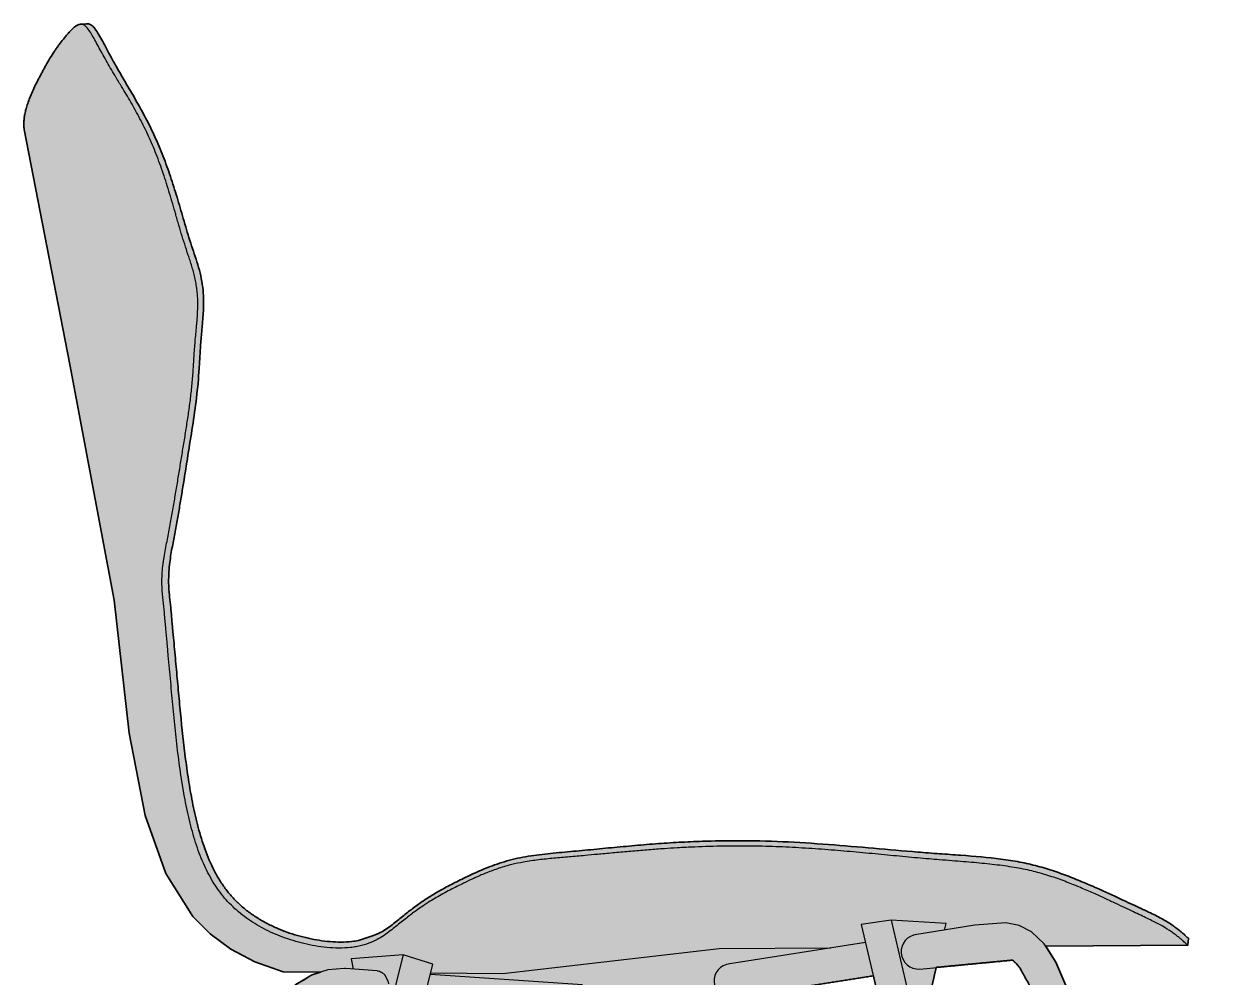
# Model space of a CAD drawing. Header units: millimetres. Extents: x 0 to 1796, y -1116 to 804.
# Drawn here: x 1182 to 1684, y 402 to 804 of the extents above; entities that cross this region are included whole.
import ezdxf

# ---------------------------------------------------------------- set-up
doc = ezdxf.new("R2010")
doc.units = ezdxf.units.MM
doc.layers.add('Blocks', color=7, linetype='Continuous')
doc.layers.add('Blocks$Fill', color=7, linetype='Continuous', true_color=0xffffff)
doc.layers.add('Blocks$Inner', color=7, linetype='Continuous', lineweight=25, true_color=0x007f00)
doc.layers.add('Blocks$Outline', color=7, linetype='Continuous', lineweight=35, true_color=0xff3f3f)

# ---------------------------------------------------------------- blocks, each defined once
blk = doc.blocks.new('Grand Prix Dining Chair Side')
at = {"layer": 'Blocks$Fill'}
blk.add_hatch(color=256, dxfattribs=at).paths.add_polyline_path([(86.92, 792.61), (87.72, 793.77), (88.76, 795.21), (89.61, 796.35), (90.48, 797.46), (91.36, 798.54), (92.25, 799.58), (93.1, 800.53), (93.66, 801.12), (94.22, 801.68), (94.5, 801.95), (94.78, 802.2), (95.06, 802.44), (95.2, 802.56), (95.34, 802.67), (95.48, 802.77), (95.62, 802.87), (95.76, 802.97), (95.9, 803.06), (96.04, 803.15), (96.18, 803.23), (96.32, 803.3), (96.46, 803.37), (96.54, 803.4), (96.61, 803.44), (96.68, 803.47), (96.75, 803.49), (96.82, 803.52), (96.89, 803.54), (96.96, 803.57), (97.03, 803.59), (97.1, 803.61), (97.18, 803.63), (97.25, 803.64), (97.32, 803.66), (97.39, 803.67), (97.46, 803.68), (97.54, 803.69), (97.61, 803.7), (97.69, 803.7), (97.76, 803.71), (97.84, 803.71), (97.92, 803.71), (97.92, 803.71), (100.26, 803.84), (100.31, 803.85), (100.36, 803.86), (100.42, 803.86), (100.47, 803.87), (100.52, 803.87), (100.57, 803.88), (100.62, 803.88), (100.68, 803.88), (100.73, 803.88), (100.78, 803.88), (100.83, 803.88), (100.89, 803.87), (100.94, 803.87), (100.99, 803.86), (101.04, 803.86), (101.1, 803.85), (101.18, 803.84), (101.27, 803.82), (101.35, 803.8), (101.44, 803.78), (101.52, 803.75), (101.61, 803.72), (101.69, 803.69), (101.78, 803.65), (101.87, 803.61), (101.95, 803.57), (102.04, 803.52), (102.13, 803.47), (102.22, 803.42), (102.3, 803.36), (102.39, 803.3), (102.48, 803.23), (102.57, 803.16), (102.66, 803.09), (102.75, 803.01), (102.84, 802.93), (102.93, 802.84), (103.02, 802.76), (103.11, 802.66), (103.2, 802.56), (103.39, 802.36), (103.57, 802.14), (103.76, 801.9), (103.94, 801.65), (104.13, 801.39), (104.32, 801.12), (104.7, 800.54), (105.08, 799.92), (105.47, 799.27), (107.07, 796.4), (112.47, 786.44), (123.14, 767.97), (125.16, 764.22), (127.16, 760.27), (129.06, 756.25), (130.85, 752.17), (132.54, 748.03), (134.12, 743.81), (135.61, 739.52), (138.38, 730.76), (143.79, 712.6), (147.46, 701.21), (147.79, 700.04), (148.1, 698.87), (148.38, 697.68), (148.63, 696.47), (148.85, 695.26), (149.04, 694.05), (149.2, 692.85), (149.33, 691.66), (149.44, 690.48), (149.51, 689.32), (149.56, 688.18), (149.58, 687.07), (149.58, 685.99), (149.56, 684.94), (149.48, 682.92), (147.73, 658.54), (147.23, 652.36), (146.58, 646.23), (144.89, 634.08), (137.46, 588.94), (136.27, 582.72), (135.7, 579.43), (135.45, 577.68), (135.23, 575.83), (135.04, 573.86), (134.91, 571.75), (134.87, 570.63), (134.85, 569.47), (134.86, 568.28), (134.89, 567.06), (134.95, 565.81), (135.04, 564.55), (135.28, 562.07), (139.83, 513.3), (142.02, 493.68), (143.4, 484.09), (144.2, 479.32), (145.11, 474.56), (146.14, 469.81), (147.32, 465.09), (147.97, 462.75), (148.66, 460.43), (149.4, 458.12), (150.2, 455.83), (151.07, 453.55), (151.99, 451.3), (152.99, 449.09), (153.51, 448), (154.05, 446.92), (154.61, 445.86), (155.19, 444.81), (155.79, 443.78), (156.4, 442.77), (157.04, 441.78), (157.69, 440.8), (158.36, 439.85), (159.05, 438.91), (159.77, 437.99), (160.51, 437.08), (161.27, 436.2), (162.06, 435.32), (162.87, 434.47), (163.7, 433.63), (164.56, 432.81), (165.44, 432.02), (166.34, 431.24), (167.26, 430.49), (168.19, 429.76), (169.14, 429.05), (170.1, 428.36), (171.07, 427.7), (172.05, 427.06), (173.04, 426.45), (174.04, 425.85), (175.05, 425.28), (176.08, 424.72), (177.12, 424.19), (178.17, 423.67), (179.24, 423.17), (180.31, 422.69), (181.4, 422.22), (183.6, 421.35), (185.83, 420.56), (188.08, 419.83), (190.34, 419.18), (192.61, 418.61), (194.89, 418.1), (197.17, 417.67), (199.46, 417.32), (200.6, 417.17), (201.75, 417.04), (202.9, 416.94), (204.04, 416.86), (205.19, 416.8), (206.34, 416.76), (207.48, 416.76), (208.61, 416.77), (209.72, 416.81), (210.82, 416.88), (211.89, 416.98), (212.94, 417.1), (213.46, 417.18), (213.75, 417.23), (214.06, 417.29), (214.4, 417.37), (214.79, 417.47), (215.75, 417.74), (217.01, 418.13), (223.31, 420.34), (224.02, 420.72), (224.71, 421.12), (225.37, 421.52), (226.02, 421.94), (226.65, 422.36), (227.27, 422.78), (228.46, 423.64), (230.72, 425.38), (237.01, 430.39), (239.06, 431.94), (241.15, 433.44), (243.33, 434.91), (245.62, 436.37), (248.06, 437.81), (250.64, 439.25), (256.23, 442.19), (262.47, 445.22), (265.83, 446.73), (269.39, 448.21), (271.27, 448.93), (273.23, 449.64), (275.28, 450.32), (277.41, 450.95), (279.6, 451.54), (281.84, 452.06), (284.11, 452.52), (286.41, 452.92), (288.72, 453.28), (291.05, 453.59), (325.11, 456.87), (344.97, 458.5), (359.83, 459.25), (374.35, 459.5), (384.04, 459.38), (393.69, 459.05), (412.88, 457.86), (477.27, 452.63), (481.47, 452.21), (485.58, 451.72), (489.61, 451.14), (493.53, 450.46), (495.45, 450.08), (497.34, 449.67), (499.2, 449.24), (501.04, 448.77), (502.85, 448.27), (504.64, 447.75), (508.14, 446.62), (511.54, 445.42), (514.86, 444.15), (521.25, 441.55), (527.12, 438.99), (544.62, 430.91), (550.66, 428.02), (551.98, 427.35), (553.22, 426.68), (554.4, 426.02), (555.51, 425.36), (556.56, 424.7), (557.55, 424.05), (558.47, 423.4), (559.33, 422.78), (560.12, 422.17), (560.84, 421.6), (562.1, 420.55), (562.64, 420.08), (563.1, 419.66), (563.86, 418.92), (563.93, 418.86), (564, 418.8), (564.03, 418.77), (564.06, 418.75), (564.1, 418.72), (564.13, 418.69), (564.17, 418.67), (564.2, 418.65), (564.27, 418.6), (564.34, 418.57), (564.39, 418.54), (564.44, 418.51), (564.49, 418.49), (564.53, 418.47), (564.56, 418.46), (564.59, 418.44), (564.6, 418.44), (564.61, 418.44), (564.61, 418.44), (564.61, 418.44), (564.61, 418.44), (564.61, 418.44), (564.61, 418.44), (564.61, 418.44), (564.61, 418.44), (564.61, 418.44), (564.61, 418.44), (564.61, 418.44), (564.61, 418.44), (564.41, 415.44), (504.47, 414.96), (508.78, 408.31), (512.88, 398.38), (517.33, 375.72), (526.82, 310.28), (570.79, 23.71), (571.15, 23.72), (571.66, 23.72), (571.88, 23.72), (572.08, 23.71), (572.25, 23.7), (572.32, 23.69), (572.39, 23.69), (572.46, 23.68), (572.51, 23.67), (572.54, 23.66), (572.57, 23.66), (572.59, 23.65), (572.61, 23.65), (572.63, 23.64), (572.65, 23.64), (572.67, 23.63), (572.68, 23.63), (572.69, 23.62), (572.69, 23.62), (572.7, 23.62), (572.71, 23.61), (572.71, 23.61), (572.72, 23.61), (572.73, 23.6), (572.73, 23.6), (572.74, 23.6), (572.74, 23.59), (572.75, 23.59), (572.75, 23.59), (572.75, 23.59), (572.75, 23.58), (572.75, 23.58), (572.76, 23.58), (572.76, 23.58), (572.76, 23.58), (572.76, 23.58), (572.76, 23.57), (572.76, 23.57), (572.76, 23.57), (572.77, 23.57), (572.77, 23.57), (572.77, 23.57), (572.77, 23.56), (572.77, 23.56), (572.77, 23.56), (572.77, 23.56), (572.77, 23.56), (572.77, 23.56), (572.77, 23.55), (572.78, 23.55), (572.78, 23.55), (572.78, 23.55), (572.78, 23.55), (572.78, 23.55), (572.78, 23.54), (572.78, 23.54), (576.29, 2.76), (576.29, 2.76), (576.29, 2.76), (576.29, 2.76), (576.29, 2.76), (576.29, 2.76), (576.29, 2.76), (576.29, 2.75), (576.29, 2.75), (576.29, 2.75), (576.29, 2.75), (576.29, 2.75), (576.29, 2.75), (576.29, 2.75), (576.29, 2.74), (576.29, 2.74), (576.29, 2.74), (576.29, 2.74), (576.29, 2.74), (576.29, 2.74), (576.29, 2.74), (576.29, 2.74), (576.29, 2.73), (576.29, 2.73), (576.29, 2.73), (576.29, 2.73), (576.29, 2.73), (576.29, 2.72), (576.29, 2.72), (576.28, 2.72), (576.28, 2.71), (576.28, 2.71), (576.28, 2.71), (576.28, 2.71), (576.28, 2.7), (576.27, 2.7), (576.27, 2.7), (576.27, 2.69), (576.27, 2.69), (576.26, 2.69), (576.26, 2.69), (576.26, 2.68), (576.25, 2.67), (576.24, 2.67), (576.24, 2.66), (576.23, 2.66), (576.23, 2.65), (576.22, 2.65), (576.21, 2.64), (576.2, 2.63), (576.18, 2.62), (576.16, 2.61), (576.14, 2.6), (576.12, 2.59), (576.1, 2.57), (576.08, 2.56), (576.03, 2.54), (575.98, 2.51), (575.92, 2.49), (575.85, 2.46), (575.78, 2.44), (575.63, 2.38), (575.46, 2.33), (575.27, 2.27), (574.83, 2.15), (574.3, 2.02), (573.7, 1.89), (572.23, 1.6), (569.48, 1.16), (565.56, 0.65), (561.81, 0.26), (560.11, 0.12), (558.59, 0.03), (557.93, 0.01), (557.36, 0), (557.11, 0), (556.89, 0.01), (556.7, 0.02), (556.62, 0.03), (556.54, 0.04), (556.47, 0.05), (556.41, 0.06), (556.38, 0.07), (556.35, 0.07), (556.32, 0.08), (556.3, 0.08), (556.28, 0.09), (556.26, 0.1), (556.24, 0.1), (556.23, 0.11), (556.22, 0.11), (556.21, 0.11), (556.2, 0.12), (556.19, 0.12), (556.19, 0.13), (556.18, 0.13), (556.17, 0.13), (556.17, 0.14), (556.16, 0.14), (556.15, 0.14), (556.15, 0.15), (556.15, 0.15), (556.15, 0.15), (556.15, 0.15), (556.14, 0.15), (556.14, 0.16), (556.14, 0.16), (556.14, 0.16), (556.14, 0.16), (556.13, 0.16), (556.13, 0.16), (556.13, 0.17), (556.13, 0.17), (556.13, 0.17), (556.13, 0.17), (556.12, 0.17), (556.12, 0.18), (556.12, 0.18), (556.12, 0.18), (556.12, 0.18), (556.12, 0.18), (556.12, 0.19), (556.12, 0.19), (556.12, 0.19), (556.12, 0.19), (556.12, 0.19), (556.12, 0.19), (556.12, 0.2), (556.12, 0.2), (556.12, 0.2), (556.12, 0.2), (556.12, 0.2), (556.12, 0.2), (556.11, 0.2), (556.11, 0.2), (556.11, 0.2), (554.43, 21.21), (554.43, 21.21), (554.43, 21.21), (554.43, 21.21), (554.43, 21.22), (554.43, 21.22), (554.43, 21.22), (554.43, 21.22), (554.43, 21.22), (554.43, 21.22), (554.43, 21.22), (554.43, 21.22), (554.43, 21.22), (554.43, 21.23), (554.43, 21.23), (554.43, 21.23), (554.43, 21.23), (554.43, 21.23), (554.43, 21.23), (554.43, 21.24), (554.43, 21.24), (554.44, 21.24), (554.44, 21.24), (554.44, 21.25), (554.44, 21.25), (554.44, 21.25), (554.44, 21.25), (554.44, 21.25), (554.44, 21.26), (554.45, 21.26), (554.45, 21.26), (554.45, 21.26), (554.45, 21.27), (554.45, 21.27), (554.46, 21.27), (554.46, 21.28), (554.46, 21.28), (554.47, 21.29), (554.47, 21.29), (554.48, 21.3), (554.49, 21.3), (554.49, 21.31), (554.5, 21.31), (554.5, 21.32), (554.52, 21.33), (554.53, 21.34), (554.55, 21.35), (554.57, 21.36), (554.59, 21.37), (554.61, 21.38), (554.63, 21.39), (554.67, 21.41), (554.72, 21.43), (554.78, 21.46), (554.84, 21.48), (554.9, 21.51), (555.04, 21.55), (555.2, 21.61), (555.37, 21.66), (555.78, 21.77), (556.49, 21.94), (502.24, 380.17), (500.19, 390.58), (497.18, 399.29), (493.79, 405.47), (492.07, 407.65), (490.49, 409.13), (458.3, 406.05), (455.89, 395.34), (455.83, 395.11), (455.77, 394.89), (455.7, 394.67), (455.62, 394.45), (455.54, 394.24), (455.45, 394.03), (455.35, 393.82), (455.25, 393.62), (455.14, 393.43), (455.08, 393.33), (455.03, 393.24), (454.97, 393.14), (454.91, 393.05), (454.85, 392.96), (454.78, 392.88), (454.72, 392.79), (454.65, 392.71), (454.59, 392.62), (454.52, 392.54), (454.45, 392.46), (454.38, 392.39), (454.31, 392.31), (454.24, 392.24), (454.17, 392.17), (454.1, 392.1), (454.02, 392.04), (453.95, 391.97), (453.87, 391.91), (453.79, 391.85), (453.72, 391.79), (453.64, 391.73), (453.56, 391.68), (453.48, 391.63), (453.4, 391.58), (453.33, 391.53), (453.25, 391.48), (453.17, 391.44), (453.08, 391.4), (453, 391.36), (452.92, 391.32), (452.84, 391.29), (452.76, 391.25), (452.68, 391.22), (452.6, 391.2), (452.52, 391.17), (452.44, 391.14), (452.35, 391.12), (452.27, 391.1), (452.19, 391.08), (452.11, 391.06), (452.03, 391.05), (451.95, 391.04), (451.87, 391.02), (451.79, 391.01), (451.71, 391.01), (451.66, 391), (438.93, 390.06), (438.84, 390.05), (438.75, 390.05), (438.66, 390.04), (438.56, 390.04), (438.47, 390.05), (438.37, 390.05), (438.28, 390.06), (438.18, 390.07), (438.08, 390.08), (437.99, 390.09), (437.89, 390.11), (437.8, 390.13), (437.7, 390.15), (437.6, 390.18), (437.5, 390.21), (437.41, 390.24), (437.31, 390.27), (437.21, 390.3), (437.11, 390.34), (437.02, 390.38), (436.92, 390.43), (436.82, 390.47), (436.73, 390.52), (436.63, 390.58), (436.53, 390.63), (436.44, 390.69), (436.34, 390.75), (436.25, 390.81), (436.15, 390.88), (436.06, 390.95), (435.97, 391.02), (435.88, 391.09), (435.79, 391.17), (435.7, 391.25), (435.61, 391.33), (435.52, 391.41), (435.43, 391.5), (435.35, 391.59), (435.27, 391.68), (435.18, 391.77), (435.1, 391.87), (435.02, 391.97), (434.95, 392.07), (434.87, 392.17), (434.79, 392.27), (434.72, 392.38), (434.65, 392.48), (434.58, 392.59), (434.51, 392.7), (434.45, 392.81), (434.38, 392.93), (434.32, 393.04), (434.2, 393.27), (434.09, 393.51), (433.99, 393.75), (433.89, 394), (433.8, 394.24), (433.72, 394.49), (433.65, 394.74), (433.59, 394.99), (433.53, 395.24), (433.48, 395.48), (431.83, 402.52), (393.6, 396.49), (393.52, 395.88), (392.24, 391.68), (390.97, 389.05), (389.81, 387.49), (388.87, 386.59), (387.3, 385.62), (385.09, 384.9), (384.75, 384.84), (286.29, 375.35), (284.43, 375.46), (282.49, 375.99), (281.05, 376.79), (279.61, 378.02), (278.23, 379.69), (275.65, 384.29), (274.93, 386.12), (241.5, 388.44), (239.7, 381.21), (239.63, 380.96), (239.56, 380.71), (239.48, 380.46), (239.39, 380.21), (239.3, 379.97), (239.2, 379.73), (239.09, 379.49), (238.97, 379.26), (238.91, 379.15), (238.85, 379.04), (238.78, 378.93), (238.71, 378.82), (238.65, 378.71), (238.58, 378.61), (238.51, 378.5), (238.43, 378.4), (238.36, 378.3), (238.28, 378.21), (238.21, 378.11), (238.13, 378.02), (238.05, 377.93), (237.97, 377.84), (237.89, 377.76), (237.8, 377.68), (237.72, 377.6), (237.64, 377.52), (237.55, 377.44), (237.46, 377.37), (237.38, 377.3), (237.29, 377.23), (237.2, 377.17), (237.11, 377.11), (237.02, 377.05), (236.93, 376.99), (236.84, 376.94), (236.75, 376.89), (236.66, 376.84), (236.57, 376.8), (236.47, 376.76), (236.38, 376.72), (236.29, 376.68), (236.2, 376.65), (236.11, 376.62), (236.02, 376.59), (235.93, 376.56), (235.83, 376.54), (235.74, 376.52), (235.65, 376.5), (235.56, 376.49), (235.47, 376.47), (235.38, 376.46), (235.3, 376.46), (235.21, 376.45), (235.12, 376.45), (235.03, 376.45), (234.95, 376.45), (234.9, 376.45), (221.49, 377.01), (221.45, 377.01), (221.36, 377.02), (221.28, 377.03), (221.19, 377.04), (221.11, 377.05), (221.02, 377.07), (220.94, 377.08), (220.85, 377.1), (220.76, 377.12), (220.68, 377.15), (220.59, 377.18), (220.5, 377.21), (220.42, 377.24), (220.33, 377.27), (220.24, 377.31), (220.16, 377.35), (220.07, 377.39), (219.98, 377.44), (219.9, 377.48), (219.81, 377.53), (219.73, 377.59), (219.64, 377.64), (219.56, 377.7), (219.48, 377.76), (219.4, 377.83), (219.31, 377.89), (219.23, 377.96), (219.15, 378.03), (219.07, 378.11), (218.99, 378.18), (218.92, 378.26), (218.84, 378.34), (218.77, 378.43), (218.69, 378.51), (218.62, 378.6), (218.55, 378.69), (218.48, 378.79), (218.41, 378.88), (218.34, 378.98), (218.28, 379.08), (218.21, 379.18), (218.15, 379.28), (218.09, 379.39), (218.03, 379.5), (217.97, 379.61), (217.91, 379.72), (217.86, 379.83), (217.81, 379.94), (217.76, 380.06), (217.66, 380.29), (217.57, 380.53), (217.49, 380.78), (217.42, 381.02), (217.35, 381.27), (217.3, 381.52), (217.24, 381.78), (217.2, 382.03), (215.58, 390.24), (208.48, 390.73), (203.14, 389.92), (199.28, 388.1), (197.52, 386.64), (195.72, 384.56), (193.97, 381.87), (192.47, 378.82), (191.23, 375.32), (190.25, 371.24), (128.38, 21.65), (128.55, 21.6), (128.7, 21.55), (128.84, 21.5), (128.9, 21.48), (128.96, 21.46), (129.01, 21.43), (129.06, 21.41), (129.11, 21.39), (129.13, 21.38), (129.15, 21.37), (129.17, 21.36), (129.18, 21.35), (129.2, 21.34), (129.22, 21.33), (129.23, 21.32), (129.24, 21.31), (129.24, 21.31), (129.25, 21.3), (129.25, 21.3), (129.26, 21.29), (129.27, 21.29), (129.27, 21.28), (129.28, 21.28), (129.28, 21.27), (129.28, 21.27), (129.28, 21.27), (129.29, 21.26), (129.29, 21.26), (129.29, 21.26), (129.29, 21.26), (129.29, 21.25), (129.29, 21.25), (129.29, 21.25), (129.3, 21.25), (129.3, 21.25), (129.3, 21.24), (129.3, 21.24), (129.3, 21.24), (129.3, 21.24), (129.3, 21.23), (129.3, 21.23), (129.3, 21.23), (129.3, 21.23), (129.3, 21.23), (129.3, 21.23), (129.3, 21.22), (129.3, 21.22), (129.3, 21.22), (129.3, 21.22), (129.3, 21.22), (129.3, 21.22), (129.3, 21.22), (129.3, 21.22), (129.3, 21.22), (129.3, 21.21), (129.3, 21.21), (129.3, 21.21), (129.3, 21.21), (129.29, 21.03), (129.49, 21.04), (129.66, 21.05), (129.74, 21.05), (129.81, 21.06), (129.87, 21.07), (129.93, 21.08), (129.95, 21.08), (129.98, 21.09), (130, 21.1), (130.02, 21.1), (130.05, 21.11), (130.06, 21.11), (130.08, 21.12), (130.09, 21.12), (130.1, 21.13), (130.11, 21.13), (130.11, 21.13), (130.12, 21.14), (130.13, 21.14), (130.13, 21.14), (130.14, 21.15), (130.15, 21.15), (130.15, 21.15), (130.16, 21.16), (130.16, 21.16), (130.16, 21.16), (130.17, 21.16), (130.17, 21.16), (130.17, 21.17), (130.17, 21.17), (130.17, 21.17), (130.17, 21.17), (130.17, 21.17), (130.18, 21.17), (130.18, 21.18), (130.18, 21.18), (130.18, 21.18), (130.18, 21.18), (130.18, 21.18), (130.18, 21.18), (130.18, 21.18), (130.19, 21.19), (130.19, 21.19), (130.19, 21.19), (130.19, 21.19), (130.19, 21.19), (130.19, 21.19), (130.19, 21.2), (130.19, 21.2), (130.19, 21.2), (130.19, 21.2), (130.19, 21.2), (128.51, 0.2), (128.51, 0.2), (128.51, 0.2), (128.51, 0.2), (128.51, 0.2), (128.51, 0.2), (128.51, 0.2), (128.51, 0.2), (128.51, 0.2), (128.51, 0.19), (128.51, 0.19), (128.51, 0.19), (128.51, 0.19), (128.51, 0.19), (128.5, 0.19), (128.5, 0.18), (128.5, 0.18), (128.5, 0.18), (128.5, 0.18), (128.5, 0.18), (128.5, 0.17), (128.5, 0.17), (128.5, 0.17), (128.49, 0.17), (128.49, 0.17), (128.49, 0.16), (128.49, 0.16), (128.49, 0.16), (128.49, 0.16), (128.48, 0.16), (128.48, 0.16), (128.48, 0.15), (128.48, 0.15), (128.48, 0.15), (128.47, 0.15), (128.47, 0.15), (128.47, 0.14), (128.46, 0.14), (128.46, 0.14), (128.45, 0.13), (128.44, 0.13), (128.44, 0.13), (128.43, 0.12), (128.42, 0.12), (128.41, 0.11), (128.41, 0.11), (128.4, 0.11), (128.39, 0.1), (128.37, 0.1), (128.35, 0.09), (128.32, 0.08), (128.3, 0.08), (128.27, 0.07), (128.25, 0.07), (128.22, 0.06), (128.15, 0.05), (128.08, 0.04), (128.01, 0.03), (127.92, 0.02), (127.73, 0.01), (127.51, 0), (127.27, 0), (126.71, 0.01), (126.38, 0), (125.8, 0.01), (125.14, 0.03), (123.62, 0.12), (120.09, 0.44), (116.21, 0.89), (113.3, 1.3), (111.5, 1.6), (110.04, 1.89), (109.43, 2.02), (108.91, 2.15), (108.47, 2.27), (108.28, 2.33), (108.1, 2.38), (107.95, 2.44), (107.88, 2.46), (107.82, 2.49), (107.76, 2.51), (107.71, 2.54), (107.66, 2.56), (107.63, 2.57), (107.61, 2.59), (107.59, 2.6), (107.57, 2.61), (107.55, 2.62), (107.54, 2.63), (107.52, 2.64), (107.52, 2.65), (107.51, 2.65), (107.5, 2.66), (107.5, 2.66), (107.49, 2.67), (107.48, 2.67), (107.48, 2.68), (107.47, 2.69), (107.47, 2.69), (107.47, 2.69), (107.47, 2.69), (107.46, 2.7), (107.46, 2.7), (107.46, 2.7), (107.46, 2.71), (107.46, 2.71), (107.45, 2.71), (107.45, 2.71), (107.45, 2.72), (107.45, 2.72), (107.45, 2.72), (107.45, 2.73), (107.45, 2.73), (107.45, 2.73), (107.44, 2.73), (107.44, 2.73), (107.44, 2.74), (107.44, 2.74), (107.44, 2.74), (107.44, 2.74), (107.44, 2.74), (107.44, 2.74), (107.44, 2.74), (107.44, 2.74), (107.44, 2.75), (107.44, 2.75), (107.44, 2.75), (107.44, 2.75), (107.44, 2.75), (107.44, 2.75), (107.44, 2.75), (107.44, 2.76), (107.44, 2.76), (107.44, 2.76), (107.44, 2.76), (107.44, 2.76), (107.44, 2.76), (107.44, 2.76), (110.96, 23.54), (110.96, 23.54), (110.96, 23.55), (110.96, 23.55), (110.96, 23.55), (110.96, 23.55), (110.96, 23.55), (110.96, 23.55), (110.96, 23.56), (110.96, 23.56), (110.96, 23.56), (110.96, 23.56), (110.96, 23.56), (110.97, 23.56), (110.97, 23.57), (110.97, 23.57), (110.97, 23.57), (110.97, 23.57), (110.97, 23.57), (110.97, 23.57), (110.97, 23.58), (110.98, 23.58), (110.98, 23.58), (110.98, 23.58), (110.98, 23.58), (110.98, 23.58), (110.98, 23.59), (110.99, 23.59), (110.99, 23.59), (110.99, 23.59), (111, 23.6), (111, 23.6), (111.01, 23.6), (111.01, 23.61), (111.02, 23.61), (111.03, 23.61), (111.03, 23.62), (111.04, 23.62), (111.05, 23.62), (111.06, 23.63), (111.07, 23.63), (111.08, 23.64), (111.1, 23.64), (111.12, 23.65), (111.15, 23.65), (111.17, 23.66), (111.19, 23.66), (111.22, 23.67), (111.28, 23.68), (111.34, 23.69), (111.41, 23.69), (111.49, 23.7), (111.66, 23.71), (111.85, 23.72), (112.07, 23.72), (112.59, 23.72), (113.57, 23.68), (175.56, 373.88), (177.22, 380.6), (179.77, 387.02), (183.85, 393.76), (188.52, 398.79), (195.29, 402.99), (198.86, 404.11), (183.05, 404.26), (171.16, 408.44), (161.03, 413.77), (152.41, 420.16), (145.1, 427.59), (133.66, 445.64), (124.9, 470.15), (118.22, 504.78), (111.88, 560.88), (93.18, 660.29), (73.98, 759.3), (73.94, 759.71), (73.89, 760.22), (73.86, 760.81), (73.85, 761.48), (73.85, 762.23), (73.86, 762.63), (73.88, 763.04), (73.91, 763.48), (73.95, 763.93), (74.01, 764.39), (74.07, 764.87), (74.15, 765.37), (74.24, 765.87), (74.34, 766.39), (74.46, 766.92), (74.6, 767.46), (74.74, 768.01), (75.08, 769.15), (75.47, 770.32), (75.9, 771.52), (76.38, 772.76), (77.46, 775.32), (78.68, 777.97), (80.02, 780.65), (83.09, 786.37), (83.93, 787.87), (84.82, 789.37), (85.75, 790.86)], flags=0)
at = {"layer": 'Blocks$Inner'}
for p, q in [((439.33, 426), (446.26, 396.43)), ((428.54, 416.56), (371.34, 407.54)), ((222.73, 404.68), (209.45, 405.6)), ((309.31, 398.68), (245.17, 403.12)), ((455.89, 395.34), (458.3, 406.05))]:
    blk.add_line(p, q, dxfattribs=at)
for points in [[(73.98, 759.3), (93.18, 660.29), (111.88, 560.88), (118.22, 504.78), (124.9, 470.15), (133.66, 445.64), (145.1, 427.59), (152.41, 420.16), (161.03, 413.77), (171.16, 408.44), (183.05, 404.26), (198.86, 404.11)], [(461.85, 421.81), (462.49, 424.64), (439.33, 426), (426.76, 424.16), (433.48, 395.48)], [(570.79, 23.71), (526.82, 310.28), (517.33, 375.72), (512.88, 398.38), (508.78, 408.31), (503.76, 416.05), (498.44, 421.05), (493.22, 423.67), (487.59, 424.82), (474.59, 423.9), (449.3, 419.85)], [(504.47, 414.96), (564.41, 415.44), (564.61, 418.44)], [(413.89, 414.23), (366.86, 413.85), (275.62, 403.35), (245.3, 403.65)], [(233.66, 411.3), (211.75, 409.65), (212.6, 405.38)], [(239.7, 381.21), (246.24, 407.41), (233.66, 411.3), (226.28, 381.77)], [(451.37, 405.38), (490.49, 409.13), (492.07, 407.65), (493.79, 405.47), (497.18, 399.29), (500.19, 390.58), (502.24, 380.17), (506.06, 349.03), (514.82, 293.35), (548.39, 74.68), (556.49, 21.94)], [(208.97, 405.62), (201.99, 405.1), (195.29, 402.99), (188.52, 398.79), (183.85, 393.76), (179.77, 387.02), (177.22, 380.6), (175.56, 373.88), (113.57, 23.68)], [(225.82, 403.05), (227.26, 400.36), (227.56, 399.2)], [(372.55, 393.18), (431.83, 402.52)]]:
    blk.add_lwpolyline(points, dxfattribs=at)
for centre, radius, start, end in [((450.89, 412.69), 7.33, 95.6123, 273.7098), ((371.95, 400.36), 7.21, 94.8156, 274.8156)]:
    blk.add_arc(centre, radius, start, end, dxfattribs=at)
for points, knots in [([(92.25, 799.58), (91.06, 798.22), (89.52, 796.28), (87.79, 793.87), (87.18, 793), (86.92, 792.61)], [18.937299, 18.937299, 18.937299, 18.937299, 35.01049, 39.987975, 43.984501, 43.984501, 43.984501, 43.984501]), ([(97.92, 803.71), (97.81, 803.71), (97.32, 803.7), (96.46, 803.43), (95.34, 802.71), (94.22, 801.71), (93.19, 800.63), (92.53, 799.9), (92.25, 799.58)], [-6.113226, -6.113226, -6.113226, -6.113226, -4.805675, 0.17181, 5.149296, 10.126781, 15.104267, 18.937299, 18.937299, 18.937299, 18.937299]), ([(113.22, 780.42), (113.01, 780.77), (111.53, 783.23), (108.88, 787.74), (106.13, 792.78), (104.11, 796.48), (102.21, 799.89), (100.11, 803.06), (98.6, 803.68), (97.92, 803.71)], [-250.512603, -250.512603, -250.512603, -250.512603, -248.877772, -238.922801, -228.96783, -223.990345, -219.012859, -209.057888, -200.410864, -200.410864, -200.410864, -200.410864]), ([(123.14, 767.97), (122.38, 769.36), (120.23, 773.16), (116.57, 779.34), (112.4, 786.49), (109.31, 792.22), (107.05, 796.45), (105.46, 799.34), (104.19, 801.38), (103.2, 802.61), (102.24, 803.5), (101.25, 803.9), (100.54, 803.89), (100.26, 803.84)], [-8.51271132, -8.51271132, -8.51271132, -8.51271132, -8.50880507, -8.50099257, -8.49318007, -8.48536757, -8.48146132, -8.47755507, -8.47364882, -8.4716957, -8.46974257, -8.46583632, -8.46335485, -8.46335485, -8.46335485, -8.46335485]), ([(86.92, 792.61), (86.8, 792.44), (86.1, 791.41), (84.79, 789.39), (83.35, 786.86), (82.27, 784.88), (81.49, 783.43), (80.74, 782.02), (79.78, 780.19), (78.65, 777.97), (77.44, 775.31), (76.35, 772.74), (75.43, 770.3), (74.71, 767.98), (74.2, 765.84), (73.92, 763.89), (73.83, 762.17), (73.85, 761), (73.89, 760.21), (73.94, 759.65), (73.97, 759.38), (73.98, 759.3)], [43.984501, 43.984501, 43.984501, 43.984501, 44.565678, 54.520649, 64.47562, 69.453105, 74.430591, 79.408076, 84.385562, 94.340533, 104.295503, 114.250474, 124.205445, 134.160416, 144.115387, 154.070358, 164.025328, 173.980299, 178.957785, 183.93527, 189.9257, 189.9257, 189.9257, 189.9257]), ([(138.09, 722.7), (137.91, 723.34), (137.3, 725.47), (135.83, 730.55), (133.64, 737.73), (130.82, 745.98), (127.67, 753.83), (124.19, 761.27), (120.42, 768.33), (117.13, 773.93), (114.72, 777.92), (113.65, 779.7), (113.22, 780.42)], [-325.663785, -325.663785, -325.663785, -325.663785, -323.554044, -318.562465, -308.607495, -298.652524, -288.697553, -278.742582, -268.787611, -258.83264, -253.855155, -250.512603, -250.512603, -250.512603, -250.512603]), ([(223.31, 420.34), (215.61, 417.53), (213.02, 417.03), (208.64, 416.7), (204.04, 416.79), (197.92, 417.42), (190.32, 419), (182.81, 421.52), (177.08, 424.14), (173.01, 426.39), (169.11, 428.98), (165.39, 431.96), (161.99, 435.28), (158.99, 438.87), (156.36, 442.72), (153.22, 448.27), (150.04, 455.79), (147.21, 465.04), (145.03, 474.56), (143.34, 484.08), (141.54, 496.83), (140.12, 510.07), (138.91, 523.07), (138.17, 531.2), (137.57, 537.74), (137.12, 542.62), (136.73, 546.71), (136.43, 550.02), (136.21, 552.53), (136.03, 554.64), (135.89, 556.3), (135.77, 557.62), (135.68, 558.63), (135.55, 559.75), (135.41, 560.89), (135.23, 562.45), (135.03, 564.55), (134.82, 567.91), (134.86, 571.86), (135.2, 575.9), (135.69, 579.49), (136.26, 582.75), (136.87, 585.84), (137.46, 588.93), (138.22, 593.09), (139.12, 598.19), (140.13, 604.18), (141.41, 612.13), (142.99, 622.02), (144.92, 634.07), (146.68, 646.2), (147.65, 656.45), (148.08, 664.76), (148.48, 670.98), (148.97, 676.26), (149.37, 680.95), (149.6, 684.85), (149.59, 689.26), (149.12, 694.04), (148.18, 698.91), (146.77, 703.51), (145.26, 708.04), (143.28, 714.11), (141, 721.81), (138.41, 730.8), (135.66, 739.56), (132.6, 748.08), (129.14, 756.29), (125.89, 762.9), (123.83, 766.73), (123.14, 767.97)], [-8.8914999, -8.8914999, -8.8914999, -8.8914999, -8.8875936, -8.8836874, -8.8797811, -8.8758749, -8.8680624, -8.8602499, -8.8563436, -8.8524374, -8.8485311, -8.8446249, -8.8407186, -8.8368124, -8.8329061, -8.8289999, -8.8211874, -8.8133749, -8.8055624, -8.7977499, -8.7899374, -8.7743124, -8.7664999, -8.7586874, -8.7547811, -8.7508749, -8.7469686, -8.7450155, -8.7430624, -8.7411092, -8.7401327, -8.7391561, -8.7381795, -8.737203, -8.7362264, -8.7352499, -8.7332967, -8.7313436, -8.7274374, -8.7235311, -8.7196249, -8.7157186, -8.7118124, -8.7079061, -8.7039999, -8.6961874, -8.6883749, -8.6805624, -8.6649374, -8.6493124, -8.6336874, -8.6180624, -8.6102499, -8.6024374, -8.5946249, -8.5907186, -8.5868124, -8.5829061, -8.5789999, -8.5750936, -8.5711874, -8.5672811, -8.5633749, -8.5555624, -8.5477499, -8.5399374, -8.5321249, -8.5243124, -8.5164999, -8.5127113, -8.5127113, -8.5127113, -8.5127113]), ([(146.66, 676.86), (146.71, 677.42), (146.87, 679.22), (147.11, 682.46), (147.19, 686.17), (147.04, 689.38), (146.8, 691.87), (146.43, 694.4), (145.95, 696.93), (145.33, 699.4), (144.62, 701.77), (143.87, 704.1), (142.85, 707.16), (141.61, 710.96), (140.18, 715.52), (139.03, 719.45), (138.34, 721.83), (138.09, 722.7)], [-375.76481, -375.76481, -375.76481, -375.76481, -373.468254, -368.476675, -363.485096, -360.989306, -358.493517, -355.997728, -353.501938, -351.006149, -348.510359, -346.01457, -343.51878, -338.527201, -333.535623, -328.544044, -325.663785, -325.663785, -325.663785, -325.663785]), ([(145.39, 660.68), (145.42, 661.17), (145.52, 662.69), (145.67, 665.24), (145.9, 668.35), (146.16, 671.56), (146.43, 674.39), (146.6, 676.21), (146.66, 676.86)], [-400.81573, -400.81573, -400.81573, -400.81573, -398.425332, -393.433753, -388.442174, -383.450595, -378.459016, -375.76481, -375.76481, -375.76481, -375.76481]), ([(243.84, 433.19), (243.23, 432.81), (241.07, 431.4), (237.65, 428.94), (234.18, 426.19), (231.25, 423.81), (228.91, 421.94), (226.41, 420.04), (223.58, 418.19), (220.23, 416.53), (216.9, 415.4), (213.91, 414.75), (210.73, 414.31), (206.55, 414.13), (201.5, 414.41), (196.58, 415.09), (191.84, 416.09), (185.77, 417.74), (178.68, 420.38), (172.28, 423.73), (167.6, 426.85), (163.21, 430.27), (158.3, 435.13), (154.2, 440.87), (151.37, 445.96), (148.81, 451.35), (146.12, 458.63), (143.52, 468.03), (141.8, 476.32), (140.63, 483.16), (139.84, 488.38), (139.12, 493.67), (138.24, 500.81), (137.27, 509.86), (136.22, 520.88), (135.39, 530.15), (134.79, 536.67), (134.45, 540.4), (134.1, 544.14), (133.75, 547.9), (133.42, 551.67), (133.21, 554.05), (133.05, 555.92), (132.92, 557.42), (132.82, 558.52), (132.67, 559.83), (132.51, 561.09), (132.32, 562.91), (132.16, 564.79), (132.06, 566.65), (132.02, 568.46), (132.05, 570.6), (132.18, 572.94), (132.38, 575.09), (132.63, 577.09), (133, 579.59), (133.52, 582.45), (134.17, 585.67), (134.79, 588.86), (135.38, 592.03), (136.13, 596.18), (137.02, 601.27), (138.04, 607.31), (139.03, 613.32), (140.01, 619.34), (141.01, 625.39), (142, 631.48), (142.95, 637.59), (143.82, 643.7), (144.56, 649.84), (145.02, 654.97), (145.27, 658.59), (145.36, 660.15), (145.39, 660.68)], [-801.630164, -801.630164, -801.630164, -801.630164, -797.847845, -787.858665, -777.869484, -772.874894, -767.880304, -762.885714, -757.891123, -752.896533, -747.901943, -745.404648, -742.907352, -737.912762, -732.918172, -727.923582, -722.928991, -717.934401, -707.94522, -697.95604, -692.96145, -687.966859, -677.977679, -667.988498, -662.993908, -657.999318, -648.010137, -638.020957, -628.037799, -623.04622, -618.054641, -613.063062, -608.071483, -598.088326, -588.105168, -578.12201, -573.130431, -570.634642, -568.138852, -563.147274, -560.651484, -558.155695, -556.9078, -555.659905, -554.41201, -553.164116, -551.916221, -550.668326, -548.172537, -546.924642, -545.676747, -543.180958, -540.685169, -538.189379, -535.69359, -533.1978, -528.206221, -523.214643, -518.223064, -513.231485, -508.239906, -498.256748, -488.27359, -478.290433, -468.307275, -458.324117, -448.34096, -438.357802, -428.374644, -418.391486, -408.408329, -403.41675, -400.81573, -400.81573, -400.81573, -400.81573]), ([(359.83, 459.25), (358.08, 459.19), (353.17, 458.99), (344.99, 458.54), (335.06, 457.77), (326.75, 457.02), (320.18, 456.41), (313.6, 455.78), (305.36, 454.99), (295.72, 454.17), (287.92, 453.24), (281.82, 452.1), (277.36, 450.99), (273.17, 449.65), (268.07, 447.74), (262.37, 445.22), (256.12, 442.16), (250.55, 439.24), (245.53, 436.37), (241.09, 433.46), (237.01, 430.43), (232.92, 427.14), (229.29, 424.21), (226.07, 421.92), (224.27, 420.84), (223.31, 420.34)], [-9.0360311, -9.0360311, -9.0360311, -9.0360311, -9.0321249, -9.0243124, -9.0164999, -9.0086874, -9.0047811, -9.0008749, -8.9930624, -8.9852499, -8.9774374, -8.9735311, -8.9696249, -8.9657186, -8.9618124, -8.9539999, -8.9461874, -8.9383749, -8.9305624, -8.9227499, -8.9149374, -8.9071249, -8.8993124, -8.8954061, -8.8914999, -8.8914999, -8.8914999, -8.8914999]), ([(379.76, 457.21), (376.2, 457.24), (368.64, 457.23), (358.38, 456.93), (351.65, 456.59), (349.12, 456.45)], [-926.885043, -926.885043, -926.885043, -926.885043, -917.718155, -907.728974, -901.835758, -901.835758, -901.835758, -901.835758]), ([(564.61, 418.44), (564.61, 418.44), (564.42, 418.51), (564.06, 418.73), (563.71, 419.06), (563.16, 419.63), (561.8, 420.82), (559.51, 422.71), (555.67, 425.37), (550.86, 427.99), (544.87, 430.79), (537.41, 434.29), (529.19, 438.09), (521.34, 441.54), (514.91, 444.17), (508.2, 446.68), (501.11, 448.85), (493.61, 450.54), (482.98, 452.19), (471.67, 453.15), (459.69, 453.97), (447.54, 454.89), (432.06, 456.28), (412.87, 457.92), (393.71, 459.19), (376.04, 459.61), (364.68, 459.41), (359.83, 459.25)], [-9.3123284, -9.3123284, -9.3123284, -9.3123284, -9.3054685, -9.3015622, -9.297656, -9.2898435, -9.282031, -9.266406, -9.250781, -9.235156, -9.219531, -9.203906, -9.188281, -9.1804685, -9.172656, -9.1648435, -9.157031, -9.1492185, -9.141406, -9.125781, -9.1179685, -9.110156, -9.094531, -9.078906, -9.063281, -9.047656, -9.0360311, -9.0360311, -9.0360311, -9.0360311]), ([(315.71, 453.73), (313.91, 453.56), (309.89, 453.19), (303.69, 452.63), (297.18, 452.09), (290.73, 451.44), (286.02, 450.75), (283.5, 450.27), (283.07, 450.19)], [-876.778762, -876.778762, -876.778762, -876.778762, -872.765858, -867.771268, -862.776677, -857.782087, -852.787497, -851.731297, -851.731297, -851.731297, -851.731297]), ([(349.11, 456.45), (347.36, 456.34), (343.42, 456.1), (337.21, 455.63), (330.51, 455.06), (323.76, 454.46), (318.83, 454.01), (316.15, 453.77), (315.72, 453.73)], [-901.833138, -901.833138, -901.833138, -901.833138, -897.738809, -892.744219, -887.749629, -882.755039, -877.760448, -876.782217, -876.782217, -876.782217, -876.782217]), ([(459.62, 451.42), (458.2, 451.54), (453.5, 451.92), (445.43, 452.67), (435.23, 453.66), (424.78, 454.64), (414.13, 455.56), (405.08, 456.22), (397.73, 456.65), (390.28, 456.99), (384.27, 457.16), (380.08, 457.2), (379.76, 457.21)], [-1002.037179, -1002.037179, -1002.037179, -1002.037179, -997.664633, -987.667038, -977.669442, -967.671847, -957.674251, -947.685071, -942.690481, -937.69589, -927.70671, -926.885043, -926.885043, -926.885043, -926.885043]), ([(283.07, 450.19), (281.44, 449.87), (277.81, 449.06), (272.6, 447.43), (267.67, 445.51), (263.32, 443.59), (260.43, 442.21), (258.93, 441.47), (258.66, 441.34)], [-851.731297, -851.731297, -851.731297, -851.731297, -847.793077, -842.798487, -837.803897, -832.809306, -827.814716, -826.680547, -826.680547, -826.680547, -826.680547]), ([(501.72, 445.92), (500.69, 446.2), (497.31, 447.06), (491.24, 448.28), (483.12, 449.4), (474.38, 450.26), (466.46, 450.89), (461.44, 451.28), (459.62, 451.42)], [-1052.139012, -1052.139012, -1052.139012, -1052.139012, -1047.652602, -1037.655007, -1027.657412, -1017.659816, -1007.662221, -1002.037179, -1002.037179, -1002.037179, -1002.037179]), ([(517.45, 440.4), (516.57, 440.76), (514.7, 441.51), (510.77, 443.04), (506.45, 444.56), (502.98, 445.58), (501.72, 445.92)], [-1077.189737, -1077.189737, -1077.189737, -1077.189737, -1072.646399, -1067.647602, -1057.650006, -1052.139012, -1052.139012, -1052.139012, -1052.139012]), ([(258.66, 441.34), (256.52, 440.28), (253.44, 438.69), (249.69, 436.66), (246.94, 435.1), (245.04, 433.95), (244.03, 433.32), (243.84, 433.19)], [-826.680547, -826.680547, -826.680547, -826.680547, -817.826073, -812.831482, -807.836892, -802.842302, -801.630164, -801.630164, -801.630164, -801.630164]), ([(553.72, 423.41), (552.37, 424.18), (550.13, 425.32), (546.68, 426.99), (543.81, 428.36), (540.63, 429.88), (537.05, 431.57), (533.01, 433.48), (528.45, 435.59), (523.37, 437.89), (519.55, 439.53), (517.54, 440.36), (517.45, 440.4)], [-1177.393419, -1177.393419, -1177.393419, -1177.393419, -1157.625956, -1147.628361, -1137.630765, -1127.63317, -1117.635574, -1107.637979, -1097.640384, -1087.642788, -1077.645193, -1077.189737, -1077.189737, -1077.189737, -1077.189737]), ([(558.23, 420.51), (557.98, 420.69), (556.65, 421.63), (555.11, 422.62), (553.73, 423.4), (553.72, 423.41)], [-1202.444299, -1202.444299, -1202.444299, -1202.444299, -1197.616298, -1177.621107, -1177.393419, -1177.393419, -1177.393419, -1177.393419]), ([(561.5, 417.94), (561.16, 418.24), (560.4, 418.88), (559.26, 419.76), (558.5, 420.32), (558.23, 420.51)], [-1227.49516, -1227.49516, -1227.49516, -1227.49516, -1217.611428, -1207.613833, -1202.444299, -1202.444299, -1202.444299, -1202.444299]), ([(563.49, 416.11), (563.41, 416.19), (563.13, 416.48), (562.63, 416.95), (562.02, 417.49), (561.69, 417.78), (561.51, 417.94), (561.5, 417.94)], [-1252.546029, -1252.546029, -1252.546029, -1252.546029, -1247.604163, -1237.606568, -1232.60777, -1227.608972, -1227.49516, -1227.49516, -1227.49516, -1227.49516]), ([(564.41, 415.44), (564.41, 415.44), (564.38, 415.46), (564.22, 415.53), (563.98, 415.67), (563.74, 415.86), (563.58, 416.02), (563.49, 416.11)], [-1276.197406, -1276.197406, -1276.197406, -1276.197406, -1272.598148, -1267.59935, -1262.600552, -1257.601755, -1252.546029, -1252.546029, -1252.546029, -1252.546029]), ([(222.72, 404.68), (223.06, 404.62), (223.71, 404.45), (224.57, 404.06), (225.21, 403.63), (225.61, 403.26), (225.77, 403.1), (225.82, 403.05)], [0, 0, 0, 0, 0.05, 0.1, 0.15, 0.175, 0.1864707, 0.1864707, 0.1864707, 0.1864707])]:
    blk.add_open_spline(points, degree=3, knots=knots, dxfattribs=at)
for points, degree in [([(100.26, 803.84), (97.92, 803.71)], 1), ([(209.45, 405.6), (209.29, 405.61), (209.13, 405.62), (208.97, 405.62)], 3)]:
    blk.add_open_spline(points, degree=degree, dxfattribs=at)
at = {"layer": 'Blocks$Outline'}
for points in [[(198.86, 404.11), (183.05, 404.26), (171.16, 408.44), (161.03, 413.77), (152.41, 420.16), (145.1, 427.59), (133.66, 445.64), (124.9, 470.15), (118.22, 504.78), (111.88, 560.88), (93.18, 660.29), (73.98, 759.3)], [(564.61, 418.44), (564.41, 415.44), (504.47, 414.96)], [(504.47, 414.96), (508.78, 408.31), (512.88, 398.38), (517.33, 375.72), (526.82, 310.28), (570.79, 23.71)]]:
    blk.add_lwpolyline(points, dxfattribs=at)
for points, degree, knots in [([(86.92, 792.61), (87.18, 793), (87.79, 793.87), (89.52, 796.28), (91.06, 798.22), (92.25, 799.58), (92.53, 799.9), (93.19, 800.63), (94.22, 801.71), (95.34, 802.71), (96.46, 803.43), (97.32, 803.7), (97.81, 803.71), (97.92, 803.71), (97.92, 803.71), (98.7, 803.75), (99.48, 803.8), (100.26, 803.84), (100.54, 803.89), (101.25, 803.9), (102.24, 803.5), (103.2, 802.61), (104.19, 801.38), (105.46, 799.34), (107.05, 796.45), (109.31, 792.22), (112.4, 786.49), (116.57, 779.34), (120.23, 773.16), (122.38, 769.36), (123.14, 767.97)], 3, [-53.305806, -53.305806, -53.305806, -53.305806, -49.309281, -44.331795, -28.258604, -28.258604, -28.258604, -24.425572, -19.448086, -14.470601, -9.493116, -4.51563, -3.208079, -3.208079, -3.208079, -3.207986, -0.85795, -0.85795, -0.85795, -0.855469, -0.851562, -0.849609, -0.847656, -0.84375, -0.839844, -0.835938, -0.828125, -0.820312, -0.8125, -0.808594, -0.808594, -0.808594, -0.808594]), ([(73.98, 759.3), (73.97, 759.38), (73.94, 759.65), (73.89, 760.21), (73.85, 761), (73.83, 762.17), (73.92, 763.89), (74.2, 765.84), (74.71, 767.98), (75.43, 770.3), (76.35, 772.74), (77.44, 775.31), (78.65, 777.97), (79.78, 780.19), (80.74, 782.02), (81.49, 783.43), (82.27, 784.88), (83.35, 786.86), (84.79, 789.39), (86.1, 791.41), (86.8, 792.44), (86.92, 792.61)], 3, [3.964541, 3.964541, 3.964541, 3.964541, 9.954971, 14.932456, 19.909942, 29.864913, 39.819883, 49.774854, 59.729825, 69.684796, 79.639767, 89.594738, 99.549709, 109.504679, 114.482165, 119.45965, 124.437136, 129.414621, 139.369592, 149.324563, 149.90574, 149.90574, 149.90574, 149.90574]), ([(123.14, 767.97), (123.83, 766.73), (125.89, 762.9), (129.14, 756.29), (132.6, 748.08), (135.66, 739.56), (138.41, 730.8), (141, 721.81), (143.28, 714.11), (145.26, 708.04), (146.77, 703.51), (148.18, 698.91), (149.12, 694.04), (149.59, 689.26), (149.6, 684.85), (149.37, 680.95), (148.97, 676.26), (148.48, 670.98), (148.08, 664.76), (147.65, 656.45), (146.68, 646.2), (144.92, 634.07), (142.99, 622.02), (141.41, 612.13), (140.13, 604.18), (139.12, 598.19), (138.22, 593.09), (137.46, 588.93), (136.87, 585.84), (136.26, 582.75), (135.69, 579.49), (135.2, 575.9), (134.86, 571.86), (134.82, 567.91), (135.03, 564.55), (135.23, 562.45), (135.41, 560.89), (135.55, 559.75), (135.68, 558.63), (135.77, 557.62), (135.89, 556.3), (136.03, 554.64), (136.21, 552.53), (136.43, 550.02), (136.73, 546.71), (137.12, 542.62), (137.57, 537.74), (138.17, 531.2), (138.91, 523.07), (140.12, 510.07), (141.54, 496.83), (143.34, 484.08), (145.03, 474.56), (147.21, 465.04), (150.04, 455.79), (153.22, 448.27), (156.36, 442.72), (158.99, 438.87), (161.99, 435.28), (165.39, 431.96), (169.11, 428.98), (173.01, 426.39), (177.08, 424.14), (182.81, 421.52), (190.32, 419), (197.92, 417.42), (204.04, 416.79), (208.64, 416.7), (213.02, 417.03), (215.61, 417.53), (223.31, 420.34), (224.27, 420.84), (226.07, 421.92), (229.29, 424.21), (232.92, 427.14), (237.01, 430.43), (241.09, 433.46), (245.53, 436.37), (250.55, 439.24), (256.12, 442.16), (262.37, 445.22), (268.07, 447.74), (273.17, 449.65), (277.36, 450.99), (281.82, 452.1), (287.92, 453.24), (295.72, 454.17), (305.36, 454.99), (313.6, 455.78), (320.18, 456.41), (326.75, 457.02), (335.06, 457.77), (344.99, 458.54), (353.17, 458.99), (358.08, 459.19), (359.83, 459.25), (364.68, 459.41), (376.04, 459.61), (393.71, 459.19), (412.87, 457.92), (432.06, 456.28), (447.54, 454.89), (459.69, 453.97), (471.67, 453.15), (482.98, 452.19), (493.61, 450.54), (501.11, 448.85), (508.2, 446.68), (514.91, 444.17), (521.34, 441.54), (529.19, 438.09), (537.41, 434.29), (544.87, 430.79), (550.86, 427.99), (555.67, 425.37), (559.51, 422.71), (561.8, 420.82), (563.16, 419.63), (563.71, 419.06), (564.06, 418.73), (564.42, 418.51), (564.61, 418.44), (564.61, 418.44)], 3, [-0.8005123, -0.8005123, -0.8005123, -0.8005123, -0.7967237, -0.7889112, -0.7810987, -0.7732862, -0.7654737, -0.7576612, -0.7498487, -0.7459425, -0.7420362, -0.73813, -0.7342237, -0.7303175, -0.7264112, -0.722505, -0.7185987, -0.7107862, -0.7029737, -0.6951612, -0.6795362, -0.6639112, -0.6482862, -0.6326612, -0.6248487, -0.6170362, -0.6092237, -0.6053175, -0.6014112, -0.597505, -0.5935987, -0.5896925, -0.5857862, -0.58188, -0.5799269, -0.5779737, -0.5769972, -0.5760206, -0.575044, -0.5740675, -0.5730909, -0.5721144, -0.5701612, -0.5682081, -0.566255, -0.5623487, -0.5584425, -0.5545362, -0.5467237, -0.5389112, -0.5232862, -0.5154737, -0.5076612, -0.4998487, -0.4920362, -0.4842237, -0.4803175, -0.4764112, -0.472505, -0.4685987, -0.4646925, -0.4607862, -0.45688, -0.4529737, -0.4451612, -0.4373487, -0.4334425, -0.4295362, -0.42563, -0.4217237, -0.4217237, -0.4217237, -0.4178175, -0.4139112, -0.4060987, -0.3982862, -0.3904737, -0.3826612, -0.3748487, -0.3670362, -0.3592237, -0.3514112, -0.347505, -0.3435987, -0.3396925, -0.3357862, -0.3279737, -0.3201612, -0.3123487, -0.3084425, -0.3045362, -0.2967237, -0.2889112, -0.2810987, -0.2771925, -0.2771925, -0.2771925, -0.2655676, -0.2499426, -0.2343176, -0.2186926, -0.2030676, -0.1952551, -0.1874426, -0.1718176, -0.1640051, -0.1561926, -0.1483801, -0.1405676, -0.1327551, -0.1249426, -0.1093176, -0.0936926, -0.0780676, -0.0624426, -0.0468176, -0.0311926, -0.0233801, -0.0155676, -0.0116614, -0.0077551, -0.0008952, -0.0008952, -0.0008952, -0.0008952]), ([(556.49, 21.94), (552.44, 48.31), (548.39, 74.68), (531.61, 184.01), (514.82, 293.35), (510.44, 321.19), (506.06, 349.03), (504.15, 364.6), (502.24, 380.17), (501.21, 385.38), (500.19, 390.58), (498.68, 394.94), (497.18, 399.29), (495.48, 402.38), (493.79, 405.47), (492.93, 406.56), (492.07, 407.65), (491.28, 408.39), (490.49, 409.13), (474.4, 407.59), (458.3, 406.05)], 2, [-32.778892, -32.778892, -32.778892, -31.778892, -31.778892, -30.778892, -30.778892, -29.778892, -29.778892, -28.778892, -28.778892, -27.778892, -27.778892, -26.778892, -26.778892, -25.778892, -25.778892, -24.778892, -24.778892, -23.778892, -23.778892, -22.956123, -22.956123, -22.956123]), ([(113.57, 23.68), (134.23, 140.41), (154.89, 257.15), (175.56, 373.88), (176.11, 376.12), (176.66, 378.36), (177.22, 380.6), (178.07, 382.74), (178.92, 384.88), (179.77, 387.02), (181.13, 389.27), (182.49, 391.52), (183.85, 393.76), (185.41, 395.44), (186.96, 397.12), (188.52, 398.79), (190.77, 400.19), (193.03, 401.59), (195.29, 402.99), (196.48, 403.37), (197.67, 403.74), (198.86, 404.11)], 3, [-375.982594, -375.982594, -375.982594, -375.982594, -20.332235, -20.332235, -20.332235, -19.332235, -19.332235, -19.332235, -18.332235, -18.332235, -18.332235, -17.332235, -17.332235, -17.332235, -16.332235, -16.332235, -16.332235, -15.332235, -15.332235, -15.332235, -14.799034, -14.799034, -14.799034, -14.799034])]:
    blk.add_open_spline(points, degree=degree, knots=knots, dxfattribs=at)
blk.add_open_spline([(431.83, 402.52), (412.72, 399.51), (393.6, 396.49)], degree=2, dxfattribs=at)
for points, weights, knots in [([(451.66, 391), (445.3, 390.53), (438.93, 390.06), (438.56, 390.02), (438.18, 390.07), (434.39, 390.5), (433.48, 395.48), (432.66, 399), (431.83, 402.52)], [1.04702965184, 1.04702965184, 1.04702965184, 1.0152200048, 0.99000937705, 0.792509958802, 1, 1, 1], [-79.552026, -79.552026, -79.552026, -66.791696, -66.791696, -66.628763, -66.628763, -65.352345, -65.352345, -58.126945, -58.126945, -58.126945]), ([(458.3, 406.05), (457.09, 400.69), (455.89, 395.34), (454.92, 391.29), (451.71, 391.01), (451.69, 391), (451.66, 391)], [0.923664442445, 0.923664442445, 0.923664442445, 0.825907627888, 1.04702965184, 1.04466776246, 1.04234225459], [-13.546961, -13.546961, -13.546961, -2.571969, -2.571969, -1.439351, -1.439351, -1.427253, -1.427253, -1.427253])]:
    blk.add_rational_spline(points, weights, degree=2, knots=knots, dxfattribs=at)

msp = doc.modelspace()

# ---------------------------------------------------------------- block references
at = {"layer": 'Blocks'}
msp.add_blockref('Grand Prix Dining Chair Side', (1108.13, 0), dxfattribs=at)

doc.saveas('drawing.dxf')
